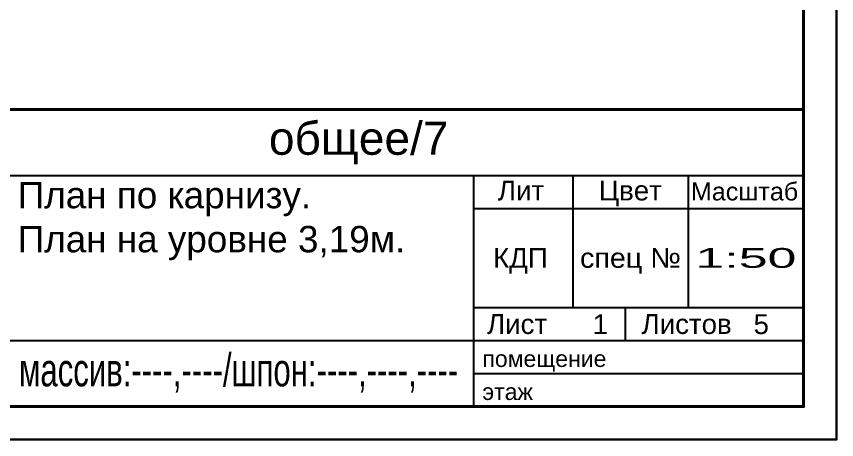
# Paper-space layout 'план по карнизу' of a CAD drawing. Header units: millimetres. Extents: x -88 to 2067, y 101 to 384.
# Drawn here: x 197.6 to 321.9, y 101 to 165.1 of the extents above; entities that cross this region are included whole.
import ezdxf
from ezdxf.enums import TextEntityAlignment as Align

# ---------------------------------------------------------------- set-up
doc = ezdxf.new("R2010")
doc.units = ezdxf.units.MM
doc.layers.add('pechatnaya_ramka', color=2, linetype='Continuous', lineweight=30)
doc.layers.add('ШТАМП', color=7, linetype='Continuous', lineweight=30)
doc.styles.get("Standard").update_dxf_attribs({"font": 'arial.ttf'})

psp = doc.layouts.new('план по карнизу')

# ---------------------------------------------------------------- linework, layer by layer
at = {"layer": 'pechatnaya_ramka'}
psp.add_lwpolyline([(-88.0012, 384.3485), (321.9334, 384.3485), (321.9334, 100.9984), (-88.0012, 100.9984)], close=True, dxfattribs=at)
at = {"layer": 'ШТАМП', "lineweight": 40}
psp.add_line((131.9334, 150.9984), (316.9334, 150.9984), dxfattribs=at)
at = {"layer": 'ШТАМП', "lineweight": -3}
for p, q in [((131.9334, 140.9984), (316.9334, 140.9984)), ((266.9334, 105.9984), (266.9334, 140.9984)), ((281.9334, 140.9984), (281.9334, 120.9984)), ((299.4334, 140.9984), (299.4334, 120.9984)), ((266.9334, 135.9984), (316.9334, 135.9984)), ((266.9334, 120.9984), (316.9334, 120.9984)), ((289.9334, 115.9984), (289.9334, 120.9984)), ((131.9334, 115.9984), (316.9334, 115.9984)), ((266.9334, 110.9984), (316.9334, 110.9984))]:
    psp.add_line(p, q, dxfattribs=at)
at = {"layer": 'ШТАМП'}
psp.add_lwpolyline([(-88.0012, 100.9984), (321.9334, 100.9984), (321.9334, 384.3485), (-88.0012, 384.3485)], close=True, dxfattribs=at)
at = {"layer": 'ШТАМП', "lineweight": 40}
psp.add_lwpolyline([(-68.0012, 105.9984), (316.9334, 105.9984), (316.9334, 379.3485), (-68.0012, 379.3485)], close=True, dxfattribs=at)

# ---------------------------------------------------------------- texts
at = {"layer": 'ШТАМП', "lineweight": -3}
for s, height, p in [('общее/7', 5, (235.8672, 144.1437)), ('Лит', 3, (270.5786, 137.2254)), ('Цвет', 3, (285.8643, 137.2254)), ('КДП', 3, (269.8548, 127.0173)), ('Лист', 3, (268.9334, 116.9984)), ('Листов', 3, (292.3676, 116.9984)), ('помещение', 2.5, (268.2334, 111.9984)), ('этаж', 2.5, (268.2334, 106.9984))]:
    psp.add_text(s, height=height, dxfattribs=at).set_placement(p)
psp.add_text('Масштаб', height=2.72085, dxfattribs=at).set_placement((299.8476, 137.2254), (316.1095, 137.2254), align=Align.ALIGNED)
for s, height, width, p, p2 in [('спец №', 3, 1.036833, (283.039, 127.0173), (298.339, 127.0173)), ('1:50', 3, 1.875715, (300.539, 127.0173), (315.839, 127.0173)), ('массив:----,----/шпон:----,----,----', 5, 0.675513, (197.9777, 109.0605), (264.5683, 109.0605))]:
    psp.add_text(s, height=height, dxfattribs=dict(at, width=width)).set_placement(p, p2, align=Align.FIT)
for s, p in [('1', (286.1242, 119.9828)), ('5', (310.513, 119.9828))]:
    psp.add_text(s, height=3, dxfattribs=at).set_placement(p, align=Align.TOP_CENTER)
at = {"layer": 'ШТАМП', "insert": (197.7883, 140.038), "char_height": 4, "attachment_point": 1}
psp.add_mtext_dynamic_manual_height_columns('План по карнизу.\\PПлан на уровне 3,19м.', width=67.130952, gutter_width=20, heights=[0], dxfattribs=at)

doc.saveas('drawing.dxf')
